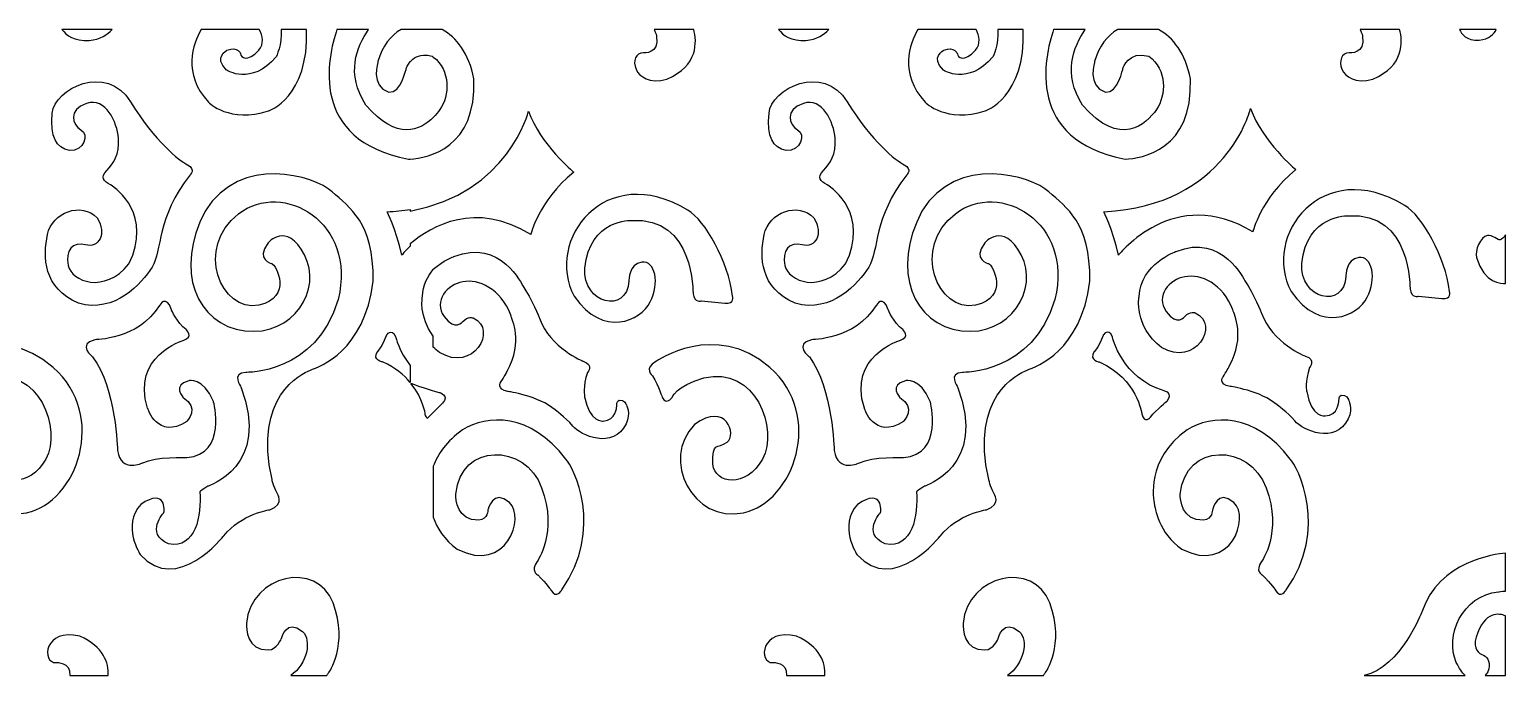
# Model space of a CAD drawing. Header units: centimetres. Extents: x 1.9 to 27.5, y -9.5 to -7.2.
# Drawn here: x 22.32 to 27.5, y -9.5 to -7.23 of the extents above; entities that cross this region are included whole.
import ezdxf

# ---------------------------------------------------------------- set-up
doc = ezdxf.new("R2010")
doc.units = ezdxf.units.CM
doc.header["$MEASUREMENT"] = 0
doc.layers.add('layer 1', color=7, linetype='Continuous')

msp = doc.modelspace()

# ---------------------------------------------------------------- linework, layer by layer
at = {"layer": 'layer 1', "color": 250}
for points, knots in [([(22.43543, -7.23134), (22.43543, -7.23134), (22.61147, -7.23134), (22.61147, -7.23134), (22.61147, -7.23134), (22.59591, -7.24905), (22.57095, -7.26621), (22.53168, -7.26988), (22.53168, -7.26988), (22.47926, -7.27227), (22.45075, -7.25173), (22.43543, -7.23134)], [0, 0, 0, 0, 0.25, 0.25, 0.25, 0.25, 0.5, 0.5, 0.5, 0.5, 1, 1, 1, 1]), ([(22.92391, -7.23134), (22.92391, -7.23134), (23.12814, -7.23134), (23.12814, -7.23134), (23.12814, -7.23134), (23.13939, -7.2542), (23.14598, -7.28258), (23.12644, -7.30373), (23.12644, -7.30373), (23.08562, -7.34791), (23.06314, -7.32977), (23.06268, -7.31632), (23.06268, -7.31632), (23.06268, -7.31632), (23.05389, -7.28902), (23.01475, -7.3042), (23.01475, -7.3042), (23.01475, -7.3042), (22.96611, -7.32896), (23.01355, -7.37416), (23.01355, -7.37416), (23.01355, -7.37416), (23.09863, -7.43066), (23.18708, -7.32759), (23.18708, -7.32759), (23.18708, -7.32759), (23.20835, -7.28407), (23.20507, -7.23134), (23.20507, -7.23134), (23.20507, -7.23134), (23.29403, -7.23134), (23.29403, -7.23134), (23.29403, -7.23134), (23.30277, -7.4707), (23.16008, -7.5171), (23.16008, -7.5171), (23.16008, -7.5171), (23.02435, -7.56167), (22.95011, -7.48702), (22.95011, -7.48702), (22.95011, -7.48702), (22.85706, -7.38639), (22.89545, -7.28169), (22.92391, -7.23134)], [0, 0, 0, 0, 0.0833333, 0.0833333, 0.0833333, 0.0833333, 0.1666667, 0.1666667, 0.1666667, 0.1666667, 0.25, 0.25, 0.25, 0.25, 0.3333333, 0.3333333, 0.3333333, 0.3333333, 0.4166667, 0.4166667, 0.4166667, 0.4166667, 0.5, 0.5, 0.5, 0.5, 0.5833333, 0.5833333, 0.5833333, 0.5833333, 0.6666667, 0.6666667, 0.6666667, 0.6666667, 0.75, 0.75, 0.75, 0.75, 0.8333333, 0.8333333, 0.8333333, 0.8333333, 1, 1, 1, 1]), ([(23.73844, -7.5408), (23.74789, -7.53127), (23.75569, -7.52142), (23.76174, -7.51271), (23.76174, -7.51271), (23.79592, -7.46346), (23.79988, -7.37444), (23.73844, -7.328), (23.73844, -7.328), (23.73844, -7.328), (23.73844, -7.32851), (23.73844, -7.32851), (23.73844, -7.32851), (23.73709, -7.32748), (23.73573, -7.32646), (23.73432, -7.32547), (23.73432, -7.32547), (23.72685, -7.32323), (23.71995, -7.32195), (23.71358, -7.32143), (23.71358, -7.32143), (23.68563, -7.31938), (23.66803, -7.33222), (23.6576, -7.34491), (23.6576, -7.34491), (23.6576, -7.34491), (23.6576, -7.34396), (23.6576, -7.34396), (23.6576, -7.34396), (23.64756, -7.35579), (23.64383, -7.3678), (23.64383, -7.3678), (23.64383, -7.3678), (23.64383, -7.3678), (23.62527, -7.45694), (23.58235, -7.45137), (23.58235, -7.45137), (23.51623, -7.43131), (23.54445, -7.34329), (23.54445, -7.34329), (23.54445, -7.34329), (23.55971, -7.28928), (23.58947, -7.25191), (23.62535, -7.23134), (23.62535, -7.23134), (23.62535, -7.23134), (23.6576, -7.23134), (23.6576, -7.23134), (23.6576, -7.23134), (23.6576, -7.23134), (23.73844, -7.23134), (23.73844, -7.23134), (23.73844, -7.23134), (23.73844, -7.23134), (23.76925, -7.23134), (23.76925, -7.23134), (23.76925, -7.23134), (23.82025, -7.25876), (23.86402, -7.31627), (23.88084, -7.40426), (23.88084, -7.40426), (23.89133, -7.64753), (23.72029, -7.68297), (23.6576, -7.68629), (23.6576, -7.68629), (23.6576, -7.68629), (23.6576, -7.68618), (23.6576, -7.68618), (23.6576, -7.68618), (23.65532, -7.68631), (23.65317, -7.6864), (23.65118, -7.68645), (23.65118, -7.68645), (23.30168, -7.61908), (23.36697, -7.33049), (23.40061, -7.23134), (23.40061, -7.23134), (23.40061, -7.23134), (23.51159, -7.23134), (23.51159, -7.23134), (23.51159, -7.23134), (23.47022, -7.29215), (23.43011, -7.38642), (23.5023, -7.49705), (23.5023, -7.49705), (23.61121, -7.62478), (23.69369, -7.58565), (23.73844, -7.54), (23.73844, -7.54), (23.73844, -7.54), (23.73844, -7.5408), (23.73844, -7.5408)], [0, 0, 0, 0, 0.0416667, 0.0416667, 0.0416667, 0.0416667, 0.0833333, 0.0833333, 0.0833333, 0.0833333, 0.125, 0.125, 0.125, 0.125, 0.1666667, 0.1666667, 0.1666667, 0.1666667, 0.2083333, 0.2083333, 0.2083333, 0.2083333, 0.25, 0.25, 0.25, 0.25, 0.2916667, 0.2916667, 0.2916667, 0.2916667, 0.3333333, 0.3333333, 0.3333333, 0.3333333, 0.375, 0.375, 0.375, 0.375, 0.4166667, 0.4166667, 0.4166667, 0.4166667, 0.4583333, 0.4583333, 0.4583333, 0.4583333, 0.5, 0.5, 0.5, 0.5, 0.5416667, 0.5416667, 0.5416667, 0.5416667, 0.5833333, 0.5833333, 0.5833333, 0.5833333, 0.625, 0.625, 0.625, 0.625, 0.6666667, 0.6666667, 0.6666667, 0.6666667, 0.7083333, 0.7083333, 0.7083333, 0.7083333, 0.75, 0.75, 0.75, 0.75, 0.7916667, 0.7916667, 0.7916667, 0.7916667, 0.8333333, 0.8333333, 0.8333333, 0.8333333, 0.875, 0.875, 0.875, 0.875, 0.9166667, 0.9166667, 0.9166667, 0.9166667, 1, 1, 1, 1]), ([(24.51307, -7.23134), (24.51307, -7.23134), (24.6522, -7.23134), (24.6522, -7.23134), (24.6522, -7.23134), (24.66357, -7.27411), (24.66881, -7.35792), (24.5584, -7.40598), (24.5584, -7.40598), (24.43418, -7.43791), (24.4206, -7.31082), (24.47559, -7.31342), (24.47559, -7.31342), (24.47559, -7.31342), (24.53328, -7.31799), (24.52174, -7.25542), (24.52174, -7.25542), (24.52174, -7.25542), (24.52026, -7.24347), (24.51307, -7.23134)], [0, 0, 0, 0, 0.1666667, 0.1666667, 0.1666667, 0.1666667, 0.3333333, 0.3333333, 0.3333333, 0.3333333, 0.5, 0.5, 0.5, 0.5, 0.6666667, 0.6666667, 0.6666667, 0.6666667, 1, 1, 1, 1]), ([(24.94974, -7.23134), (24.94974, -7.23134), (25.12578, -7.23134), (25.12578, -7.23134), (25.12578, -7.23134), (25.11022, -7.24905), (25.08526, -7.26621), (25.04599, -7.26988), (25.04599, -7.26988), (24.99358, -7.27227), (24.96506, -7.25173), (24.94974, -7.23134)], [0, 0, 0, 0, 0.25, 0.25, 0.25, 0.25, 0.5, 0.5, 0.5, 0.5, 1, 1, 1, 1]), ([(25.43822, -7.23134), (25.43822, -7.23134), (25.64246, -7.23134), (25.64246, -7.23134), (25.64246, -7.23134), (25.65371, -7.2542), (25.66029, -7.28258), (25.64075, -7.30373), (25.64075, -7.30373), (25.59993, -7.34791), (25.57746, -7.32977), (25.577, -7.31632), (25.577, -7.31632), (25.577, -7.31632), (25.5682, -7.28902), (25.52907, -7.3042), (25.52907, -7.3042), (25.52907, -7.3042), (25.48043, -7.32896), (25.52786, -7.37416), (25.52786, -7.37416), (25.52786, -7.37416), (25.61294, -7.43066), (25.70139, -7.32759), (25.70139, -7.32759), (25.70139, -7.32759), (25.72266, -7.28407), (25.71939, -7.23134), (25.71939, -7.23134), (25.71939, -7.23134), (25.80834, -7.23134), (25.80834, -7.23134), (25.80834, -7.23134), (25.81708, -7.4707), (25.67439, -7.5171), (25.67439, -7.5171), (25.67439, -7.5171), (25.53867, -7.56167), (25.46442, -7.48702), (25.46442, -7.48702), (25.46442, -7.48702), (25.37138, -7.38639), (25.40976, -7.28169), (25.43822, -7.23134)], [0, 0, 0, 0, 0.0833333, 0.0833333, 0.0833333, 0.0833333, 0.1666667, 0.1666667, 0.1666667, 0.1666667, 0.25, 0.25, 0.25, 0.25, 0.3333333, 0.3333333, 0.3333333, 0.3333333, 0.4166667, 0.4166667, 0.4166667, 0.4166667, 0.5, 0.5, 0.5, 0.5, 0.5833333, 0.5833333, 0.5833333, 0.5833333, 0.6666667, 0.6666667, 0.6666667, 0.6666667, 0.75, 0.75, 0.75, 0.75, 0.8333333, 0.8333333, 0.8333333, 0.8333333, 1, 1, 1, 1]), ([(25.91493, -7.23134), (25.91493, -7.23134), (26.0259, -7.23134), (26.0259, -7.23134), (26.0259, -7.23134), (25.98453, -7.29215), (25.94442, -7.38642), (26.01662, -7.49705), (26.01662, -7.49705), (26.14771, -7.6508), (26.24051, -7.56278), (26.27531, -7.51264), (26.27531, -7.51264), (26.31012, -7.46251), (26.3136, -7.37115), (26.24863, -7.32547), (26.24863, -7.32547), (26.17787, -7.3043), (26.15815, -7.3678), (26.15815, -7.3678), (26.15815, -7.3678), (26.15815, -7.3678), (26.13959, -7.45694), (26.09666, -7.45137), (26.09666, -7.45137), (26.03054, -7.43131), (26.05877, -7.34329), (26.05877, -7.34329), (26.05877, -7.34329), (26.07403, -7.28928), (26.10379, -7.25191), (26.13966, -7.23134), (26.13966, -7.23134), (26.13966, -7.23134), (26.28294, -7.23134), (26.28294, -7.23134), (26.28294, -7.23134), (26.33389, -7.25879), (26.37761, -7.31627), (26.39442, -7.4042), (26.39442, -7.4042), (26.40524, -7.65526), (26.22272, -7.68497), (26.16549, -7.68645), (26.16549, -7.68645), (25.816, -7.61908), (25.88128, -7.33049), (25.91493, -7.23134)], [0, 0, 0, 0, 0.0769231, 0.0769231, 0.0769231, 0.0769231, 0.1538462, 0.1538462, 0.1538462, 0.1538462, 0.2307692, 0.2307692, 0.2307692, 0.2307692, 0.3076923, 0.3076923, 0.3076923, 0.3076923, 0.3846154, 0.3846154, 0.3846154, 0.3846154, 0.4615385, 0.4615385, 0.4615385, 0.4615385, 0.5384615, 0.5384615, 0.5384615, 0.5384615, 0.6153846, 0.6153846, 0.6153846, 0.6153846, 0.6923077, 0.6923077, 0.6923077, 0.6923077, 0.7692308, 0.7692308, 0.7692308, 0.7692308, 0.8461538, 0.8461538, 0.8461538, 0.8461538, 1, 1, 1, 1]), ([(26.98965, -7.23134), (26.98965, -7.23134), (27.12878, -7.23134), (27.12878, -7.23134), (27.12878, -7.23134), (27.14016, -7.27411), (27.1454, -7.35792), (27.03499, -7.40598), (27.03499, -7.40598), (26.91077, -7.43791), (26.89719, -7.31082), (26.95217, -7.31342), (26.95217, -7.31342), (26.95217, -7.31342), (27.00987, -7.31799), (26.99833, -7.25542), (26.99833, -7.25542), (26.99833, -7.25542), (26.99685, -7.24347), (26.98965, -7.23134)], [0, 0, 0, 0, 0.1666667, 0.1666667, 0.1666667, 0.1666667, 0.3333333, 0.3333333, 0.3333333, 0.3333333, 0.5, 0.5, 0.5, 0.5, 0.6666667, 0.6666667, 0.6666667, 0.6666667, 1, 1, 1, 1]), ([(27.33911, -7.23134), (27.33911, -7.23134), (27.46782, -7.23134), (27.46782, -7.23134), (27.46782, -7.23134), (27.45996, -7.24564), (27.44284, -7.26575), (27.40786, -7.26901), (27.40786, -7.26901), (27.36263, -7.27108), (27.34538, -7.2463), (27.33911, -7.23134)], [0, 0, 0, 0, 0.25, 0.25, 0.25, 0.25, 0.5, 0.5, 0.5, 0.5, 1, 1, 1, 1]), ([(22.8854, -7.74208), (22.8854, -7.74208), (22.90597, -7.72257), (22.87658, -7.70697), (22.87658, -7.70697), (22.84719, -7.69136), (22.76196, -7.62504), (22.67673, -7.4859), (22.67673, -7.4859), (22.59151, -7.34675), (22.40929, -7.44038), (22.40195, -7.52491), (22.40195, -7.52491), (22.3946, -7.60944), (22.41517, -7.64585), (22.46219, -7.65625), (22.46219, -7.65625), (22.51363, -7.65885), (22.53273, -7.60033), (22.50187, -7.58343), (22.50187, -7.58343), (22.47101, -7.56652), (22.45632, -7.51321), (22.52244, -7.4911), (22.52244, -7.4911), (22.58857, -7.46899), (22.62971, -7.55612), (22.63412, -7.61334), (22.63412, -7.61334), (22.63853, -7.67056), (22.61649, -7.70177), (22.59298, -7.72647), (22.59298, -7.72647), (22.56946, -7.75118), (22.58269, -7.76419), (22.6062, -7.77719), (22.6062, -7.77719), (22.62971, -7.79019), (22.75315, -7.88512), (22.67086, -8.05418), (22.67086, -8.05418), (22.58416, -8.16211), (22.46954, -8.1153), (22.45779, -8.06068), (22.45779, -8.06068), (22.44603, -8.00606), (22.47395, -7.9768), (22.51877, -7.98786), (22.51877, -7.98786), (22.56359, -7.99891), (22.59518, -7.95145), (22.55918, -7.89293), (22.55918, -7.89293), (22.50481, -7.83506), (22.40121, -7.87342), (22.38505, -7.95145), (22.38505, -7.95145), (22.36888, -8.02947), (22.36962, -8.13936), (22.49379, -8.19267), (22.49379, -8.19267), (22.62236, -8.22908), (22.71494, -8.12375), (22.75168, -8.06588), (22.75168, -8.06588), (22.78841, -8.00801), (22.76637, -7.89228), (22.8854, -7.74208)], [0, 0, 0, 0, 0.0555556, 0.0555556, 0.0555556, 0.0555556, 0.1111111, 0.1111111, 0.1111111, 0.1111111, 0.1666667, 0.1666667, 0.1666667, 0.1666667, 0.2222222, 0.2222222, 0.2222222, 0.2222222, 0.2777778, 0.2777778, 0.2777778, 0.2777778, 0.3333333, 0.3333333, 0.3333333, 0.3333333, 0.3888889, 0.3888889, 0.3888889, 0.3888889, 0.4444444, 0.4444444, 0.4444444, 0.4444444, 0.5, 0.5, 0.5, 0.5, 0.5555556, 0.5555556, 0.5555556, 0.5555556, 0.6111111, 0.6111111, 0.6111111, 0.6111111, 0.6666667, 0.6666667, 0.6666667, 0.6666667, 0.7222222, 0.7222222, 0.7222222, 0.7222222, 0.7777778, 0.7777778, 0.7777778, 0.7777778, 0.8333333, 0.8333333, 0.8333333, 0.8333333, 0.8888889, 0.8888889, 0.8888889, 0.8888889, 1, 1, 1, 1]), ([(25.39971, -7.74208), (25.39971, -7.74208), (25.42028, -7.72257), (25.39089, -7.70697), (25.39089, -7.70697), (25.3615, -7.69136), (25.27628, -7.62504), (25.19105, -7.4859), (25.19105, -7.4859), (25.10582, -7.34675), (24.92361, -7.44038), (24.91626, -7.52491), (24.91626, -7.52491), (24.90891, -7.60944), (24.92948, -7.64585), (24.97651, -7.65625), (24.97651, -7.65625), (25.02794, -7.65885), (25.04704, -7.60033), (25.01618, -7.58343), (25.01618, -7.58343), (24.98532, -7.56652), (24.97063, -7.51321), (25.03675, -7.4911), (25.03675, -7.4911), (25.10288, -7.46899), (25.14402, -7.55612), (25.14843, -7.61334), (25.14843, -7.61334), (25.15284, -7.67056), (25.1308, -7.70177), (25.10729, -7.72647), (25.10729, -7.72647), (25.08378, -7.75118), (25.097, -7.76419), (25.12051, -7.77719), (25.12051, -7.77719), (25.14402, -7.79019), (25.26746, -7.88512), (25.18517, -8.05418), (25.18517, -8.05418), (25.09847, -8.16211), (24.98385, -8.1153), (24.9721, -8.06068), (24.9721, -8.06068), (24.96034, -8.00606), (24.98826, -7.9768), (25.03308, -7.98786), (25.03308, -7.98786), (25.0779, -7.99891), (25.10949, -7.95145), (25.07349, -7.89293), (25.07349, -7.89293), (25.01912, -7.83506), (24.91553, -7.87342), (24.89936, -7.95145), (24.89936, -7.95145), (24.8832, -8.02947), (24.88393, -8.13936), (25.0081, -8.19267), (25.0081, -8.19267), (25.13668, -8.22908), (25.22925, -8.12375), (25.26599, -8.06588), (25.26599, -8.06588), (25.30273, -8.00801), (25.28068, -7.89228), (25.39971, -7.74208)], [0, 0, 0, 0, 0.0555556, 0.0555556, 0.0555556, 0.0555556, 0.1111111, 0.1111111, 0.1111111, 0.1111111, 0.1666667, 0.1666667, 0.1666667, 0.1666667, 0.2222222, 0.2222222, 0.2222222, 0.2222222, 0.2777778, 0.2777778, 0.2777778, 0.2777778, 0.3333333, 0.3333333, 0.3333333, 0.3333333, 0.3888889, 0.3888889, 0.3888889, 0.3888889, 0.4444444, 0.4444444, 0.4444444, 0.4444444, 0.5, 0.5, 0.5, 0.5, 0.5555556, 0.5555556, 0.5555556, 0.5555556, 0.6111111, 0.6111111, 0.6111111, 0.6111111, 0.6666667, 0.6666667, 0.6666667, 0.6666667, 0.7222222, 0.7222222, 0.7222222, 0.7222222, 0.7777778, 0.7777778, 0.7777778, 0.7777778, 0.8333333, 0.8333333, 0.8333333, 0.8333333, 0.8888889, 0.8888889, 0.8888889, 0.8888889, 1, 1, 1, 1]), ([(23.6576, -7.99214), (23.6576, -7.99214), (23.6576, -7.98406), (23.6576, -7.98406), (23.6576, -7.98406), (23.73192, -7.92097), (23.88632, -7.83193), (24.08071, -7.95113), (24.08071, -7.95113), (24.08071, -7.95113), (24.10531, -7.83698), (24.23102, -7.73202), (24.23102, -7.73202), (24.23102, -7.73202), (24.11487, -7.63494), (24.07251, -7.51817), (24.07251, -7.51817), (24.07251, -7.51817), (24.00346, -7.80523), (23.6576, -7.86886), (23.6576, -7.86886), (23.6576, -7.86886), (23.6576, -7.8632), (23.6576, -7.8632), (23.6576, -7.8632), (23.63197, -7.86719), (23.60489, -7.86998), (23.57627, -7.87137), (23.57627, -7.87137), (23.57627, -7.87137), (23.60633, -7.92909), (23.62819, -8.02356), (23.62819, -8.02356), (23.62819, -8.02356), (23.63846, -8.0104), (23.6576, -7.99214)], [0, 0, 0, 0, 0.1, 0.1, 0.1, 0.1, 0.2, 0.2, 0.2, 0.2, 0.3, 0.3, 0.3, 0.3, 0.4, 0.4, 0.4, 0.4, 0.5, 0.5, 0.5, 0.5, 0.6, 0.6, 0.6, 0.6, 0.7, 0.7, 0.7, 0.7, 0.8, 0.8, 0.8, 0.8, 1, 1, 1, 1]), ([(26.1425, -8.02356), (26.1425, -8.02356), (26.3379, -7.77297), (26.61392, -7.94221), (26.61392, -7.94221), (26.61392, -7.94221), (26.63852, -7.82807), (26.76423, -7.72311), (26.76423, -7.72311), (26.76423, -7.72311), (26.64808, -7.62602), (26.60572, -7.50925), (26.60572, -7.50925), (26.60572, -7.50925), (26.52374, -7.85037), (26.09058, -7.87137), (26.09058, -7.87137), (26.09058, -7.87137), (26.12064, -7.92909), (26.1425, -8.02356)], [0, 0, 0, 0, 0.1666667, 0.1666667, 0.1666667, 0.1666667, 0.3333333, 0.3333333, 0.3333333, 0.3333333, 0.5, 0.5, 0.5, 0.5, 0.6666667, 0.6666667, 0.6666667, 0.6666667, 1, 1, 1, 1]), ([(22.71074, -9.07603), (22.71074, -9.07603), (22.64423, -8.97353), (22.71229, -8.89925), (22.71229, -8.89925), (22.80355, -8.83686), (22.79427, -8.92599), (22.79427, -8.92599), (22.79427, -8.92599), (22.79427, -8.92599), (22.72467, -9.00175), (22.80974, -9.0374), (22.80974, -9.0374), (22.90564, -9.05672), (22.92575, -8.93639), (22.91956, -8.85468), (22.91956, -8.85468), (22.91956, -8.85468), (22.93193, -8.8428), (22.9474, -8.83537), (22.9474, -8.83537), (22.9474, -8.83537), (23.17014, -8.76555), (23.06341, -8.48627), (23.06341, -8.48627), (23.06341, -8.48627), (23.02783, -8.4365), (23.0812, -8.43539), (23.0812, -8.43539), (23.0812, -8.43539), (23.32713, -8.44207), (23.40486, -8.17913), (23.40486, -8.17913), (23.47098, -7.90728), (23.21112, -7.7591), (23.05567, -7.87831), (23.05567, -7.87831), (22.90022, -7.99753), (22.99303, -8.22593), (23.12644, -8.19919), (23.12644, -8.19919), (23.24709, -8.17356), (23.18676, -8.05658), (23.17168, -8.05323), (23.17168, -8.05323), (23.17168, -8.05323), (23.11368, -8.04098), (23.15892, -7.98081), (23.15892, -7.98081), (23.15892, -7.98081), (23.22273, -7.90282), (23.28653, -8.02315), (23.28653, -8.02315), (23.35033, -8.14348), (23.24825, -8.3106), (23.07772, -8.28943), (23.07772, -8.28943), (22.90718, -8.26827), (22.8283, -8.07663), (22.93851, -7.8694), (22.93851, -7.8694), (23.06148, -7.66773), (23.32249, -7.74461), (23.38398, -7.80143), (23.38398, -7.80143), (23.44546, -7.85826), (23.52899, -7.90616), (23.52783, -8.11563), (23.52783, -8.11563), (23.4965, -8.36297), (23.34105, -8.41311), (23.30741, -8.42759), (23.30741, -8.42759), (23.27377, -8.44207), (23.10672, -8.52006), (23.17284, -8.81197), (23.17284, -8.81197), (23.17284, -8.81197), (23.17748, -8.83426), (23.19024, -8.85988), (23.19024, -8.85988), (23.19024, -8.85988), (23.22041, -8.89776), (23.16472, -8.91782), (23.16472, -8.91782), (23.16472, -8.91782), (23.0638, -8.9323), (23.00347, -9.00918), (23.00347, -9.00918), (23.00347, -9.00918), (22.83951, -9.21864), (22.71074, -9.07603)], [0, 0, 0, 0, 0.0416667, 0.0416667, 0.0416667, 0.0416667, 0.0833333, 0.0833333, 0.0833333, 0.0833333, 0.125, 0.125, 0.125, 0.125, 0.1666667, 0.1666667, 0.1666667, 0.1666667, 0.2083333, 0.2083333, 0.2083333, 0.2083333, 0.25, 0.25, 0.25, 0.25, 0.2916667, 0.2916667, 0.2916667, 0.2916667, 0.3333333, 0.3333333, 0.3333333, 0.3333333, 0.375, 0.375, 0.375, 0.375, 0.4166667, 0.4166667, 0.4166667, 0.4166667, 0.4583333, 0.4583333, 0.4583333, 0.4583333, 0.5, 0.5, 0.5, 0.5, 0.5416667, 0.5416667, 0.5416667, 0.5416667, 0.5833333, 0.5833333, 0.5833333, 0.5833333, 0.625, 0.625, 0.625, 0.625, 0.6666667, 0.6666667, 0.6666667, 0.6666667, 0.7083333, 0.7083333, 0.7083333, 0.7083333, 0.75, 0.75, 0.75, 0.75, 0.7916667, 0.7916667, 0.7916667, 0.7916667, 0.8333333, 0.8333333, 0.8333333, 0.8333333, 0.875, 0.875, 0.875, 0.875, 0.9166667, 0.9166667, 0.9166667, 0.9166667, 1, 1, 1, 1]), ([(24.78813, -8.16754), (24.78813, -8.16754), (24.79721, -8.19604), (24.76158, -8.19215), (24.76158, -8.19215), (24.76158, -8.19215), (24.67984, -8.18438), (24.67984, -8.18438), (24.67984, -8.18438), (24.67984, -8.18438), (24.6533, -8.19151), (24.6498, -8.15912), (24.6498, -8.15912), (24.6498, -8.15912), (24.65539, -7.88646), (24.43393, -7.90201), (24.43393, -7.90201), (24.43393, -7.90201), (24.28862, -7.89488), (24.26976, -8.0691), (24.26976, -8.0691), (24.26138, -8.19474), (24.41787, -8.23296), (24.42485, -8.11379), (24.42485, -8.11379), (24.42485, -8.11379), (24.42345, -8.0542), (24.47026, -8.04838), (24.47026, -8.04838), (24.51707, -8.04255), (24.53383, -8.12221), (24.4996, -8.18827), (24.4996, -8.18827), (24.46537, -8.25433), (24.33613, -8.31585), (24.23273, -8.16819), (24.23273, -8.16819), (24.128, -7.97212), (24.34127, -7.68986), (24.63164, -7.86574), (24.63164, -7.86574), (24.69172, -7.90136), (24.77474, -8.04714), (24.78813, -8.16754)], [0, 0, 0, 0, 0.0833333, 0.0833333, 0.0833333, 0.0833333, 0.1666667, 0.1666667, 0.1666667, 0.1666667, 0.25, 0.25, 0.25, 0.25, 0.3333333, 0.3333333, 0.3333333, 0.3333333, 0.4166667, 0.4166667, 0.4166667, 0.4166667, 0.5, 0.5, 0.5, 0.5, 0.5833333, 0.5833333, 0.5833333, 0.5833333, 0.6666667, 0.6666667, 0.6666667, 0.6666667, 0.75, 0.75, 0.75, 0.75, 0.8333333, 0.8333333, 0.8333333, 0.8333333, 1, 1, 1, 1]), ([(25.22506, -9.07603), (25.22506, -9.07603), (25.15855, -8.97353), (25.2266, -8.89925), (25.2266, -8.89925), (25.31786, -8.83686), (25.30858, -8.92599), (25.30858, -8.92599), (25.30858, -8.92599), (25.30858, -8.92599), (25.23898, -9.00175), (25.32405, -9.0374), (25.32405, -9.0374), (25.41995, -9.05672), (25.44006, -8.93639), (25.43387, -8.85468), (25.43387, -8.85468), (25.43387, -8.85468), (25.44625, -8.8428), (25.46171, -8.83537), (25.46171, -8.83537), (25.46171, -8.83537), (25.68445, -8.76555), (25.57772, -8.48627), (25.57772, -8.48627), (25.57772, -8.48627), (25.54215, -8.4365), (25.59551, -8.43539), (25.59551, -8.43539), (25.59551, -8.43539), (25.84145, -8.44207), (25.91917, -8.17913), (25.91917, -8.17913), (25.9853, -7.90728), (25.72544, -7.7591), (25.56999, -7.87831), (25.56999, -7.87831), (25.41454, -7.99753), (25.50734, -8.22593), (25.64075, -8.19919), (25.64075, -8.19919), (25.7614, -8.17356), (25.70108, -8.05658), (25.686, -8.05323), (25.686, -8.05323), (25.686, -8.05323), (25.62799, -8.04098), (25.67323, -7.98081), (25.67323, -7.98081), (25.67323, -7.98081), (25.73704, -7.90282), (25.80084, -8.02315), (25.80084, -8.02315), (25.86465, -8.14348), (25.76256, -8.3106), (25.59203, -8.28943), (25.59203, -8.28943), (25.4215, -8.26827), (25.34261, -8.07663), (25.45282, -7.8694), (25.45282, -7.8694), (25.57579, -7.66773), (25.83681, -7.74461), (25.89829, -7.80143), (25.89829, -7.80143), (25.95977, -7.85826), (26.0433, -7.90616), (26.04214, -8.11563), (26.04214, -8.11563), (26.01082, -8.36297), (25.85537, -8.41311), (25.82172, -8.42759), (25.82172, -8.42759), (25.78808, -8.44207), (25.62103, -8.52006), (25.68716, -8.81197), (25.68716, -8.81197), (25.68716, -8.81197), (25.6918, -8.83426), (25.70456, -8.85988), (25.70456, -8.85988), (25.70456, -8.85988), (25.73472, -8.89776), (25.67903, -8.91782), (25.67903, -8.91782), (25.67903, -8.91782), (25.57811, -8.9323), (25.51778, -9.00918), (25.51778, -9.00918), (25.51778, -9.00918), (25.35383, -9.21864), (25.22506, -9.07603)], [0, 0, 0, 0, 0.0416667, 0.0416667, 0.0416667, 0.0416667, 0.0833333, 0.0833333, 0.0833333, 0.0833333, 0.125, 0.125, 0.125, 0.125, 0.1666667, 0.1666667, 0.1666667, 0.1666667, 0.2083333, 0.2083333, 0.2083333, 0.2083333, 0.25, 0.25, 0.25, 0.25, 0.2916667, 0.2916667, 0.2916667, 0.2916667, 0.3333333, 0.3333333, 0.3333333, 0.3333333, 0.375, 0.375, 0.375, 0.375, 0.4166667, 0.4166667, 0.4166667, 0.4166667, 0.4583333, 0.4583333, 0.4583333, 0.4583333, 0.5, 0.5, 0.5, 0.5, 0.5416667, 0.5416667, 0.5416667, 0.5416667, 0.5833333, 0.5833333, 0.5833333, 0.5833333, 0.625, 0.625, 0.625, 0.625, 0.6666667, 0.6666667, 0.6666667, 0.6666667, 0.7083333, 0.7083333, 0.7083333, 0.7083333, 0.75, 0.75, 0.75, 0.75, 0.7916667, 0.7916667, 0.7916667, 0.7916667, 0.8333333, 0.8333333, 0.8333333, 0.8333333, 0.875, 0.875, 0.875, 0.875, 0.9166667, 0.9166667, 0.9166667, 0.9166667, 1, 1, 1, 1]), ([(27.30355, -8.1512), (27.30355, -8.1512), (27.31263, -8.1797), (27.277, -8.17581), (27.277, -8.17581), (27.277, -8.17581), (27.19526, -8.16804), (27.19526, -8.16804), (27.19526, -8.16804), (27.19526, -8.16804), (27.16871, -8.17517), (27.16522, -8.14278), (27.16522, -8.14278), (27.16522, -8.14278), (27.17081, -7.87012), (26.94935, -7.88567), (26.94935, -7.88567), (26.94935, -7.88567), (26.80404, -7.87854), (26.78518, -8.05276), (26.78518, -8.05276), (26.77679, -8.1784), (26.93328, -8.21661), (26.94027, -8.09745), (26.94027, -8.09745), (26.94027, -8.09745), (26.93887, -8.03786), (26.98568, -8.03204), (26.98568, -8.03204), (27.03248, -8.02621), (27.04925, -8.10587), (27.01502, -8.17193), (27.01502, -8.17193), (26.98079, -8.23799), (26.85154, -8.29951), (26.74815, -8.15185), (26.74815, -8.15185), (26.64342, -7.95578), (26.85669, -7.67352), (27.14706, -7.8494), (27.14706, -7.8494), (27.20714, -7.88502), (27.29016, -8.0308), (27.30355, -8.1512)], [0, 0, 0, 0, 0.0833333, 0.0833333, 0.0833333, 0.0833333, 0.1666667, 0.1666667, 0.1666667, 0.1666667, 0.25, 0.25, 0.25, 0.25, 0.3333333, 0.3333333, 0.3333333, 0.3333333, 0.4166667, 0.4166667, 0.4166667, 0.4166667, 0.5, 0.5, 0.5, 0.5, 0.5833333, 0.5833333, 0.5833333, 0.5833333, 0.6666667, 0.6666667, 0.6666667, 0.6666667, 0.75, 0.75, 0.75, 0.75, 0.8333333, 0.8333333, 0.8333333, 0.8333333, 1, 1, 1, 1]), ([(24.41553, -8.54852), (24.41553, -8.54852), (24.40837, -8.52946), (24.39046, -8.5334), (24.39046, -8.5334), (24.39046, -8.5334), (24.38115, -8.53472), (24.38187, -8.55509), (24.38187, -8.55509), (24.38187, -8.55509), (24.38115, -8.60503), (24.3346, -8.60635), (24.3346, -8.60635), (24.3346, -8.60635), (24.2859, -8.61357), (24.26943, -8.52092), (24.26943, -8.52092), (24.26943, -8.52092), (24.26227, -8.48543), (24.27946, -8.43614), (24.27946, -8.43614), (24.27946, -8.43614), (24.30381, -8.4092), (24.26442, -8.39606), (24.26442, -8.39606), (24.26442, -8.39606), (24.1484, -8.35071), (24.11116, -8.24557), (24.11116, -8.24557), (24.11116, -8.24557), (24.08252, -8.17525), (24.05244, -8.13188), (24.05244, -8.13188), (24.05244, -8.13188), (23.97366, -7.96234), (23.81109, -8.02871), (23.81109, -8.02871), (23.81109, -8.02871), (23.77326, -8.04196), (23.73844, -8.07311), (23.73844, -8.07311), (23.73844, -8.07311), (23.73844, -8.07459), (23.73844, -8.07459), (23.73844, -8.07459), (23.71832, -8.09826), (23.70233, -8.12922), (23.70036, -8.1686), (23.70036, -8.1686), (23.70036, -8.1686), (23.68658, -8.24081), (23.73844, -8.30783), (23.73844, -8.30783), (23.73844, -8.30783), (23.73844, -8.34678), (23.73844, -8.34678), (23.73844, -8.34678), (23.74505, -8.35322), (23.75237, -8.35953), (23.76051, -8.36563), (23.76051, -8.36563), (23.87679, -8.43734), (23.9675, -8.28625), (23.87865, -8.24442), (23.87865, -8.24442), (23.87865, -8.24442), (23.86005, -8.23716), (23.84237, -8.2568), (23.84237, -8.2568), (23.84237, -8.2568), (23.8154, -8.2935), (23.77632, -8.2393), (23.77632, -8.2393), (23.73725, -8.18509), (23.78795, -8.12577), (23.84191, -8.11766), (23.84191, -8.11766), (23.89819, -8.10613), (23.97447, -8.14156), (24.01075, -8.23418), (24.01075, -8.23418), (24.01354, -8.25082), (24.05634, -8.32423), (23.99773, -8.43179), (23.99773, -8.43179), (23.99773, -8.43179), (23.98657, -8.45398), (23.97587, -8.4685), (23.97587, -8.4685), (23.97587, -8.4685), (23.95726, -8.49624), (24.00052, -8.50264), (24.00052, -8.50264), (24.00052, -8.50264), (24.1089, -8.51758), (24.16564, -8.56752), (24.16564, -8.56752), (24.16564, -8.56752), (24.20006, -8.59099), (24.22751, -8.62385), (24.22751, -8.62385), (24.25495, -8.65672), (24.36969, -8.70883), (24.41496, -8.61617), (24.41496, -8.61617), (24.4331, -8.57904), (24.41553, -8.54852), (24.41553, -8.54852)], [0, 0, 0, 0, 0.0357143, 0.0357143, 0.0357143, 0.0357143, 0.0714286, 0.0714286, 0.0714286, 0.0714286, 0.1071429, 0.1071429, 0.1071429, 0.1071429, 0.1428571, 0.1428571, 0.1428571, 0.1428571, 0.1785714, 0.1785714, 0.1785714, 0.1785714, 0.2142857, 0.2142857, 0.2142857, 0.2142857, 0.25, 0.25, 0.25, 0.25, 0.2857143, 0.2857143, 0.2857143, 0.2857143, 0.3214286, 0.3214286, 0.3214286, 0.3214286, 0.3571429, 0.3571429, 0.3571429, 0.3571429, 0.3928571, 0.3928571, 0.3928571, 0.3928571, 0.4285714, 0.4285714, 0.4285714, 0.4285714, 0.4642857, 0.4642857, 0.4642857, 0.4642857, 0.5, 0.5, 0.5, 0.5, 0.5357143, 0.5357143, 0.5357143, 0.5357143, 0.5714286, 0.5714286, 0.5714286, 0.5714286, 0.6071429, 0.6071429, 0.6071429, 0.6071429, 0.6428571, 0.6428571, 0.6428571, 0.6428571, 0.6785714, 0.6785714, 0.6785714, 0.6785714, 0.7142857, 0.7142857, 0.7142857, 0.7142857, 0.75, 0.75, 0.75, 0.75, 0.7857143, 0.7857143, 0.7857143, 0.7857143, 0.8214286, 0.8214286, 0.8214286, 0.8214286, 0.8571429, 0.8571429, 0.8571429, 0.8571429, 0.8928571, 0.8928571, 0.8928571, 0.8928571, 0.9285714, 0.9285714, 0.9285714, 0.9285714, 1, 1, 1, 1]), ([(26.94874, -8.53069), (26.94874, -8.53069), (26.94158, -8.51163), (26.92367, -8.51558), (26.92367, -8.51558), (26.92367, -8.51558), (26.91436, -8.51689), (26.91508, -8.53726), (26.91508, -8.53726), (26.91508, -8.53726), (26.91436, -8.5872), (26.86781, -8.58852), (26.86781, -8.58852), (26.86781, -8.58852), (26.81911, -8.59575), (26.80264, -8.50309), (26.80264, -8.50309), (26.80264, -8.50309), (26.79548, -8.4676), (26.81267, -8.41832), (26.81267, -8.41832), (26.81267, -8.41832), (26.83702, -8.39137), (26.79763, -8.37823), (26.79763, -8.37823), (26.79763, -8.37823), (26.68161, -8.33289), (26.64437, -8.22774), (26.64437, -8.22774), (26.64437, -8.22774), (26.61572, -8.15743), (26.58564, -8.11405), (26.58564, -8.11405), (26.58564, -8.11405), (26.50687, -7.94451), (26.3443, -8.01088), (26.3443, -8.01088), (26.3443, -8.01088), (26.2204, -8.05425), (26.21467, -8.1686), (26.21467, -8.1686), (26.21467, -8.1686), (26.19464, -8.27354), (26.29372, -8.34781), (26.29372, -8.34781), (26.41, -8.41951), (26.5007, -8.26842), (26.41186, -8.22659), (26.41186, -8.22659), (26.41186, -8.22659), (26.39326, -8.21934), (26.37558, -8.23897), (26.37558, -8.23897), (26.37558, -8.23897), (26.3486, -8.27568), (26.30953, -8.22147), (26.30953, -8.22147), (26.27046, -8.16727), (26.32116, -8.10794), (26.37512, -8.09983), (26.37512, -8.09983), (26.4314, -8.08831), (26.50768, -8.12373), (26.54396, -8.21635), (26.54396, -8.21635), (26.54675, -8.233), (26.58954, -8.30641), (26.53094, -8.41396), (26.53094, -8.41396), (26.53094, -8.41396), (26.51977, -8.43616), (26.50907, -8.45067), (26.50907, -8.45067), (26.50907, -8.45067), (26.49047, -8.47841), (26.53373, -8.48481), (26.53373, -8.48481), (26.53373, -8.48481), (26.6421, -8.49975), (26.69885, -8.54969), (26.69885, -8.54969), (26.69885, -8.54969), (26.73327, -8.57316), (26.76071, -8.60603), (26.76071, -8.60603), (26.78816, -8.63889), (26.9029, -8.69101), (26.94816, -8.59835), (26.94816, -8.59835), (26.9663, -8.56121), (26.94874, -8.53069), (26.94874, -8.53069)], [0, 0, 0, 0, 0.0416667, 0.0416667, 0.0416667, 0.0416667, 0.0833333, 0.0833333, 0.0833333, 0.0833333, 0.125, 0.125, 0.125, 0.125, 0.1666667, 0.1666667, 0.1666667, 0.1666667, 0.2083333, 0.2083333, 0.2083333, 0.2083333, 0.25, 0.25, 0.25, 0.25, 0.2916667, 0.2916667, 0.2916667, 0.2916667, 0.3333333, 0.3333333, 0.3333333, 0.3333333, 0.375, 0.375, 0.375, 0.375, 0.4166667, 0.4166667, 0.4166667, 0.4166667, 0.4583333, 0.4583333, 0.4583333, 0.4583333, 0.5, 0.5, 0.5, 0.5, 0.5416667, 0.5416667, 0.5416667, 0.5416667, 0.5833333, 0.5833333, 0.5833333, 0.5833333, 0.625, 0.625, 0.625, 0.625, 0.6666667, 0.6666667, 0.6666667, 0.6666667, 0.7083333, 0.7083333, 0.7083333, 0.7083333, 0.75, 0.75, 0.75, 0.75, 0.7916667, 0.7916667, 0.7916667, 0.7916667, 0.8333333, 0.8333333, 0.8333333, 0.8333333, 0.875, 0.875, 0.875, 0.875, 0.9166667, 0.9166667, 0.9166667, 0.9166667, 1, 1, 1, 1]), ([(27.50001, -7.95282), (27.50001, -7.95282), (27.50001, -8.12286), (27.50001, -8.12286), (27.50001, -8.12286), (27.48609, -8.12421), (27.42607, -8.12439), (27.3987, -8.0321), (27.3987, -8.0321), (27.39089, -8.00785), (27.41309, -7.95973), (27.43637, -7.95497), (27.43637, -7.95497), (27.45369, -7.95143), (27.4747, -7.9728), (27.48131, -7.97038), (27.48131, -7.97038), (27.4877, -7.96804), (27.49476, -7.96154), (27.50001, -7.95282)], [0, 0, 0, 0, 0.1666667, 0.1666667, 0.1666667, 0.1666667, 0.3333333, 0.3333333, 0.3333333, 0.3333333, 0.5, 0.5, 0.5, 0.5, 0.6666667, 0.6666667, 0.6666667, 0.6666667, 1, 1, 1, 1]), ([(22.71973, -8.75293), (22.71973, -8.75293), (22.64352, -8.79066), (22.63042, -8.70948), (22.63042, -8.70948), (22.63042, -8.70948), (22.62685, -8.48994), (22.54349, -8.38132), (22.54349, -8.38132), (22.54349, -8.38132), (22.48753, -8.33673), (22.55064, -8.32072), (22.55064, -8.32072), (22.55064, -8.32072), (22.70306, -8.32186), (22.77808, -8.20067), (22.77808, -8.20067), (22.77808, -8.20067), (22.80189, -8.1595), (22.81976, -8.21553), (22.81976, -8.21553), (22.81976, -8.21553), (22.83881, -8.26012), (22.87096, -8.28528), (22.87096, -8.28528), (22.87096, -8.28528), (22.90073, -8.31157), (22.86143, -8.32301), (22.86143, -8.32301), (22.86143, -8.32301), (22.67805, -8.37903), (22.7364, -8.56083), (22.7364, -8.56083), (22.7364, -8.56083), (22.77093, -8.67517), (22.87334, -8.60771), (22.87334, -8.60771), (22.87334, -8.60771), (22.92097, -8.5574), (22.86143, -8.52425), (22.86143, -8.52425), (22.86143, -8.52425), (22.82095, -8.47965), (22.88049, -8.46479), (22.88049, -8.46479), (22.88049, -8.46479), (22.93169, -8.45107), (22.96741, -8.53797), (22.96741, -8.53797), (22.96741, -8.53797), (23.01743, -8.7232), (22.87334, -8.73463), (22.87334, -8.73463), (22.87334, -8.73463), (22.76379, -8.73006), (22.71973, -8.75293)], [0, 0, 0, 0, 0.0666667, 0.0666667, 0.0666667, 0.0666667, 0.1333333, 0.1333333, 0.1333333, 0.1333333, 0.2, 0.2, 0.2, 0.2, 0.2666667, 0.2666667, 0.2666667, 0.2666667, 0.3333333, 0.3333333, 0.3333333, 0.3333333, 0.4, 0.4, 0.4, 0.4, 0.4666667, 0.4666667, 0.4666667, 0.4666667, 0.5333333, 0.5333333, 0.5333333, 0.5333333, 0.6, 0.6, 0.6, 0.6, 0.6666667, 0.6666667, 0.6666667, 0.6666667, 0.7333333, 0.7333333, 0.7333333, 0.7333333, 0.8, 0.8, 0.8, 0.8, 0.8666667, 0.8666667, 0.8666667, 0.8666667, 1, 1, 1, 1]), ([(25.23404, -8.75293), (25.23404, -8.75293), (25.15783, -8.79066), (25.14473, -8.70948), (25.14473, -8.70948), (25.14473, -8.70948), (25.14116, -8.48994), (25.05781, -8.38132), (25.05781, -8.38132), (25.05781, -8.38132), (25.00184, -8.33673), (25.06495, -8.32072), (25.06495, -8.32072), (25.06495, -8.32072), (25.21737, -8.32186), (25.29239, -8.20067), (25.29239, -8.20067), (25.29239, -8.20067), (25.31621, -8.1595), (25.33407, -8.21553), (25.33407, -8.21553), (25.33407, -8.21553), (25.35312, -8.26012), (25.38527, -8.28528), (25.38527, -8.28528), (25.38527, -8.28528), (25.41504, -8.31157), (25.37575, -8.32301), (25.37575, -8.32301), (25.37575, -8.32301), (25.19236, -8.37903), (25.25071, -8.56083), (25.25071, -8.56083), (25.25071, -8.56083), (25.28525, -8.67517), (25.38765, -8.60771), (25.38765, -8.60771), (25.38765, -8.60771), (25.43529, -8.5574), (25.37575, -8.52425), (25.37575, -8.52425), (25.37575, -8.52425), (25.33526, -8.47965), (25.3948, -8.46479), (25.3948, -8.46479), (25.3948, -8.46479), (25.446, -8.45107), (25.48173, -8.53797), (25.48173, -8.53797), (25.48173, -8.53797), (25.53174, -8.7232), (25.38765, -8.73463), (25.38765, -8.73463), (25.38765, -8.73463), (25.2781, -8.73006), (25.23404, -8.75293)], [0, 0, 0, 0, 0.0666667, 0.0666667, 0.0666667, 0.0666667, 0.1333333, 0.1333333, 0.1333333, 0.1333333, 0.2, 0.2, 0.2, 0.2, 0.2666667, 0.2666667, 0.2666667, 0.2666667, 0.3333333, 0.3333333, 0.3333333, 0.3333333, 0.4, 0.4, 0.4, 0.4, 0.4666667, 0.4666667, 0.4666667, 0.4666667, 0.5333333, 0.5333333, 0.5333333, 0.5333333, 0.6, 0.6, 0.6, 0.6, 0.6666667, 0.6666667, 0.6666667, 0.6666667, 0.7333333, 0.7333333, 0.7333333, 0.7333333, 0.8, 0.8, 0.8, 0.8, 0.8666667, 0.8666667, 0.8666667, 0.8666667, 1, 1, 1, 1]), ([(22.06117, -8.52538), (22.06117, -8.52538), (22.0404, -8.55055), (22.02823, -8.52474), (22.02823, -8.52474), (22.02823, -8.52474), (22.01535, -8.48537), (21.99315, -8.44795), (21.99315, -8.44795), (21.99315, -8.44795), (21.96165, -8.4202), (22.00461, -8.39762), (22.00461, -8.39762), (22.00461, -8.39762), (22.21315, -8.25091), (22.40504, -8.41868), (22.40504, -8.41868), (22.59692, -8.58645), (22.48952, -8.89102), (22.31196, -8.92844), (22.31196, -8.92844), (22.1344, -8.96587), (22.02127, -8.74131), (22.14012, -8.61871), (22.14012, -8.61871), (22.25182, -8.53612), (22.29048, -8.65485), (22.25468, -8.68066), (22.25468, -8.68066), (22.21888, -8.70647), (22.20313, -8.6755), (22.20456, -8.75809), (22.20456, -8.75809), (22.21172, -8.82778), (22.32198, -8.84327), (22.37926, -8.74002), (22.37926, -8.74002), (22.43654, -8.63678), (22.35635, -8.40964), (22.17306, -8.45481), (22.17306, -8.45481), (22.07425, -8.48321), (22.06117, -8.52538), (22.06117, -8.52538)], [0, 0, 0, 0, 0.0833333, 0.0833333, 0.0833333, 0.0833333, 0.1666667, 0.1666667, 0.1666667, 0.1666667, 0.25, 0.25, 0.25, 0.25, 0.3333333, 0.3333333, 0.3333333, 0.3333333, 0.4166667, 0.4166667, 0.4166667, 0.4166667, 0.5, 0.5, 0.5, 0.5, 0.5833333, 0.5833333, 0.5833333, 0.5833333, 0.6666667, 0.6666667, 0.6666667, 0.6666667, 0.75, 0.75, 0.75, 0.75, 0.8333333, 0.8333333, 0.8333333, 0.8333333, 1, 1, 1, 1]), ([(23.6576, -8.47114), (23.6576, -8.47114), (23.6576, -8.41152), (23.6576, -8.41152), (23.6576, -8.41152), (23.61803, -8.36119), (23.60649, -8.31102), (23.60649, -8.31102), (23.60649, -8.31102), (23.59177, -8.27544), (23.574, -8.30615), (23.574, -8.30615), (23.574, -8.30615), (23.55471, -8.35538), (23.54253, -8.36269), (23.54253, -8.36269), (23.54253, -8.36269), (23.52273, -8.39389), (23.56233, -8.39925), (23.56233, -8.39925), (23.56233, -8.39925), (23.60519, -8.4188), (23.6358, -8.44487), (23.6576, -8.47114)], [0, 0, 0, 0, 0.1428571, 0.1428571, 0.1428571, 0.1428571, 0.2857143, 0.2857143, 0.2857143, 0.2857143, 0.4285714, 0.4285714, 0.4285714, 0.4285714, 0.5714286, 0.5714286, 0.5714286, 0.5714286, 0.7142857, 0.7142857, 0.7142857, 0.7142857, 1, 1, 1, 1]), ([(24.57548, -8.52538), (24.57548, -8.52538), (24.55472, -8.55055), (24.54255, -8.52474), (24.54255, -8.52474), (24.54255, -8.52474), (24.52966, -8.48537), (24.50746, -8.44795), (24.50746, -8.44795), (24.50746, -8.44795), (24.47596, -8.4202), (24.51892, -8.39762), (24.51892, -8.39762), (24.51892, -8.39762), (24.72747, -8.25091), (24.91935, -8.41868), (24.91935, -8.41868), (25.11123, -8.58645), (25.00383, -8.89102), (24.82627, -8.92844), (24.82627, -8.92844), (24.64871, -8.96587), (24.53558, -8.74131), (24.65444, -8.61871), (24.65444, -8.61871), (24.76613, -8.53612), (24.80479, -8.65485), (24.76899, -8.68066), (24.76899, -8.68066), (24.73319, -8.70647), (24.71744, -8.6755), (24.71888, -8.75809), (24.71888, -8.75809), (24.72603, -8.82778), (24.8363, -8.84327), (24.89357, -8.74002), (24.89357, -8.74002), (24.95085, -8.63678), (24.87066, -8.40964), (24.68737, -8.45481), (24.68737, -8.45481), (24.58857, -8.48321), (24.57548, -8.52538), (24.57548, -8.52538)], [0, 0, 0, 0, 0.0833333, 0.0833333, 0.0833333, 0.0833333, 0.1666667, 0.1666667, 0.1666667, 0.1666667, 0.25, 0.25, 0.25, 0.25, 0.3333333, 0.3333333, 0.3333333, 0.3333333, 0.4166667, 0.4166667, 0.4166667, 0.4166667, 0.5, 0.5, 0.5, 0.5, 0.5833333, 0.5833333, 0.5833333, 0.5833333, 0.6666667, 0.6666667, 0.6666667, 0.6666667, 0.75, 0.75, 0.75, 0.75, 0.8333333, 0.8333333, 0.8333333, 0.8333333, 1, 1, 1, 1]), ([(26.25431, -8.59276), (26.25431, -8.59276), (26.23299, -8.61762), (26.22436, -8.58058), (26.22436, -8.58058), (26.22436, -8.58058), (26.20812, -8.4592), (26.07664, -8.39925), (26.07664, -8.39925), (26.07664, -8.39925), (26.03704, -8.39389), (26.05684, -8.36269), (26.05684, -8.36269), (26.05684, -8.36269), (26.06902, -8.35538), (26.08831, -8.30615), (26.08831, -8.30615), (26.08831, -8.30615), (26.10608, -8.27544), (26.1208, -8.31102), (26.1208, -8.31102), (26.1208, -8.31102), (26.15431, -8.45677), (26.30304, -8.50064), (26.30304, -8.50064), (26.30304, -8.50064), (26.33705, -8.50746), (26.31269, -8.53622), (26.31269, -8.53622), (26.31269, -8.53622), (26.27563, -8.56644), (26.25431, -8.59276)], [0, 0, 0, 0, 0.1111111, 0.1111111, 0.1111111, 0.1111111, 0.2222222, 0.2222222, 0.2222222, 0.2222222, 0.3333333, 0.3333333, 0.3333333, 0.3333333, 0.4444444, 0.4444444, 0.4444444, 0.4444444, 0.5555556, 0.5555556, 0.5555556, 0.5555556, 0.6666667, 0.6666667, 0.6666667, 0.6666667, 0.7777778, 0.7777778, 0.7777778, 0.7777778, 1, 1, 1, 1]), ([(23.71753, -8.59729), (23.71753, -8.59729), (23.77116, -8.54398), (23.77116, -8.54398), (23.77116, -8.54398), (23.79612, -8.51612), (23.75956, -8.50575), (23.75956, -8.50575), (23.75956, -8.50575), (23.7246, -8.49785), (23.67228, -8.47776), (23.67228, -8.47776), (23.67228, -8.47776), (23.66807, -8.47649), (23.66396, -8.47521), (23.66023, -8.47437), (23.66023, -8.47437), (23.70294, -8.52761), (23.71005, -8.58058), (23.71005, -8.58058), (23.71005, -8.58058), (23.71202, -8.58903), (23.71464, -8.59425), (23.71753, -8.59729)], [0, 0, 0, 0, 0.1428571, 0.1428571, 0.1428571, 0.1428571, 0.2857143, 0.2857143, 0.2857143, 0.2857143, 0.4285714, 0.4285714, 0.4285714, 0.4285714, 0.5714286, 0.5714286, 0.5714286, 0.5714286, 0.7142857, 0.7142857, 0.7142857, 0.7142857, 1, 1, 1, 1]), ([(24.18913, -9.19969), (24.18913, -9.19969), (24.17018, -9.23256), (24.15193, -9.20098), (24.15193, -9.20098), (24.15193, -9.20098), (24.1372, -9.17971), (24.10491, -9.14684), (24.10491, -9.14684), (24.10491, -9.14684), (24.07754, -9.13331), (24.10281, -9.09979), (24.10281, -9.09979), (24.10281, -9.09979), (24.17626, -8.99796), (24.11871, -8.8407), (24.11871, -8.8407), (24.06116, -8.68345), (23.8347, -8.68087), (23.81739, -8.86262), (23.81739, -8.86262), (23.81692, -8.88281), (23.8216, -8.95628), (23.8988, -8.95414), (23.8988, -8.95414), (23.93062, -8.95242), (23.93015, -8.91847), (23.93015, -8.91847), (23.93015, -8.91847), (23.93015, -8.91847), (23.9484, -8.84156), (24.00548, -8.89269), (24.00548, -8.89269), (24.06257, -8.94382), (23.99542, -9.14426), (23.82277, -9.05661), (23.82277, -9.05661), (23.77522, -9.02405), (23.75084, -8.97851), (23.73844, -8.94413), (23.73844, -8.94413), (23.73844, -8.94413), (23.73844, -8.76522), (23.73844, -8.76522), (23.73844, -8.76522), (23.75422, -8.72324), (23.7845, -8.67742), (23.84102, -8.63769), (23.84102, -8.63769), (23.92664, -8.58355), (24.07964, -8.57581), (24.20317, -8.74016), (24.20317, -8.74016), (24.22914, -8.76336), (24.34073, -8.98701), (24.18913, -9.19969)], [0, 0, 0, 0, 0.0666667, 0.0666667, 0.0666667, 0.0666667, 0.1333333, 0.1333333, 0.1333333, 0.1333333, 0.2, 0.2, 0.2, 0.2, 0.2666667, 0.2666667, 0.2666667, 0.2666667, 0.3333333, 0.3333333, 0.3333333, 0.3333333, 0.4, 0.4, 0.4, 0.4, 0.4666667, 0.4666667, 0.4666667, 0.4666667, 0.5333333, 0.5333333, 0.5333333, 0.5333333, 0.6, 0.6, 0.6, 0.6, 0.6666667, 0.6666667, 0.6666667, 0.6666667, 0.7333333, 0.7333333, 0.7333333, 0.7333333, 0.8, 0.8, 0.8, 0.8, 0.8666667, 0.8666667, 0.8666667, 0.8666667, 1, 1, 1, 1]), ([(26.73085, -9.19969), (26.73085, -9.19969), (26.7119, -9.23256), (26.69365, -9.20098), (26.69365, -9.20098), (26.69365, -9.20098), (26.67891, -9.17971), (26.64663, -9.14684), (26.64663, -9.14684), (26.64663, -9.14684), (26.61925, -9.13331), (26.64452, -9.09979), (26.64452, -9.09979), (26.64452, -9.09979), (26.71798, -8.99796), (26.66043, -8.8407), (26.66043, -8.8407), (26.60288, -8.68345), (26.37642, -8.68087), (26.35911, -8.86262), (26.35911, -8.86262), (26.35864, -8.88281), (26.36332, -8.95628), (26.44052, -8.95414), (26.44052, -8.95414), (26.47234, -8.95242), (26.47187, -8.91847), (26.47187, -8.91847), (26.47187, -8.91847), (26.47187, -8.91847), (26.49012, -8.84156), (26.5472, -8.89269), (26.5472, -8.89269), (26.60428, -8.94382), (26.53714, -9.14426), (26.36449, -9.05661), (26.36449, -9.05661), (26.28354, -9.00118), (26.26974, -8.90816), (26.26787, -8.89656), (26.26787, -8.89656), (26.266, -8.88496), (26.23605, -8.74081), (26.38274, -8.63769), (26.38274, -8.63769), (26.46836, -8.58355), (26.62136, -8.57581), (26.74488, -8.74016), (26.74488, -8.74016), (26.77085, -8.76336), (26.88244, -8.98701), (26.73085, -9.19969)], [0, 0, 0, 0, 0.0714286, 0.0714286, 0.0714286, 0.0714286, 0.1428571, 0.1428571, 0.1428571, 0.1428571, 0.2142857, 0.2142857, 0.2142857, 0.2142857, 0.2857143, 0.2857143, 0.2857143, 0.2857143, 0.3571429, 0.3571429, 0.3571429, 0.3571429, 0.4285714, 0.4285714, 0.4285714, 0.4285714, 0.5, 0.5, 0.5, 0.5, 0.5714286, 0.5714286, 0.5714286, 0.5714286, 0.6428571, 0.6428571, 0.6428571, 0.6428571, 0.7142857, 0.7142857, 0.7142857, 0.7142857, 0.7857143, 0.7857143, 0.7857143, 0.7857143, 0.8571429, 0.8571429, 0.8571429, 0.8571429, 1, 1, 1, 1]), ([(23.36521, -9.5), (23.36521, -9.5), (23.23821, -9.5), (23.23821, -9.5), (23.23821, -9.5), (23.2962, -9.45988), (23.31352, -9.37543), (23.2792, -9.34536), (23.2792, -9.34536), (23.22382, -9.29684), (23.20612, -9.36983), (23.20612, -9.36983), (23.20612, -9.36983), (23.20612, -9.36983), (23.19033, -9.40872), (23.15946, -9.41035), (23.15946, -9.41035), (23.08456, -9.41239), (23.08234, -9.33598), (23.0828, -9.31682), (23.0828, -9.31682), (23.09959, -9.14434), (23.3309, -9.09553), (23.38674, -9.24477), (23.38674, -9.24477), (23.44257, -9.39401), (23.3713, -9.49065), (23.3713, -9.49065), (23.3713, -9.49065), (23.36874, -9.49397), (23.36674, -9.49708), (23.36521, -9.5)], [0, 0, 0, 0, 0.1111111, 0.1111111, 0.1111111, 0.1111111, 0.2222222, 0.2222222, 0.2222222, 0.2222222, 0.3333333, 0.3333333, 0.3333333, 0.3333333, 0.4444444, 0.4444444, 0.4444444, 0.4444444, 0.5555556, 0.5555556, 0.5555556, 0.5555556, 0.6666667, 0.6666667, 0.6666667, 0.6666667, 0.7777778, 0.7777778, 0.7777778, 0.7777778, 1, 1, 1, 1]), ([(25.87952, -9.5), (25.87952, -9.5), (25.75253, -9.5), (25.75253, -9.5), (25.75253, -9.5), (25.81051, -9.45988), (25.82783, -9.37543), (25.79352, -9.34536), (25.79352, -9.34536), (25.73814, -9.29684), (25.72043, -9.36983), (25.72043, -9.36983), (25.72043, -9.36983), (25.72043, -9.36983), (25.70465, -9.40872), (25.67378, -9.41035), (25.67378, -9.41035), (25.59888, -9.41239), (25.59666, -9.33598), (25.59711, -9.31682), (25.59711, -9.31682), (25.61391, -9.14434), (25.84522, -9.09553), (25.90105, -9.24477), (25.90105, -9.24477), (25.95689, -9.39401), (25.88562, -9.49065), (25.88562, -9.49065), (25.88562, -9.49065), (25.88305, -9.49397), (25.88106, -9.49708), (25.87952, -9.5)], [0, 0, 0, 0, 0.1111111, 0.1111111, 0.1111111, 0.1111111, 0.2222222, 0.2222222, 0.2222222, 0.2222222, 0.3333333, 0.3333333, 0.3333333, 0.3333333, 0.4444444, 0.4444444, 0.4444444, 0.4444444, 0.5555556, 0.5555556, 0.5555556, 0.5555556, 0.6666667, 0.6666667, 0.6666667, 0.6666667, 0.7777778, 0.7777778, 0.7777778, 0.7777778, 1, 1, 1, 1]), ([(27.50001, -9.07081), (27.50001, -9.07081), (27.50001, -9.20426), (27.50001, -9.20426), (27.50001, -9.20426), (27.48715, -9.20367), (27.47553, -9.20614), (27.47553, -9.20614), (27.47553, -9.20614), (27.34725, -9.21791), (27.28663, -9.36265), (27.32752, -9.45376), (27.32752, -9.45376), (27.33733, -9.47563), (27.34809, -9.49045), (27.35895, -9.5), (27.35895, -9.5), (27.35895, -9.5), (27.0045, -9.5), (27.0045, -9.5), (27.0045, -9.5), (27.13367, -9.47002), (27.20625, -9.27725), (27.20625, -9.27725), (27.20625, -9.27725), (27.26686, -9.09783), (27.46314, -9.07377), (27.50001, -9.07081)], [0, 0, 0, 0, 0.125, 0.125, 0.125, 0.125, 0.25, 0.25, 0.25, 0.25, 0.375, 0.375, 0.375, 0.375, 0.5, 0.5, 0.5, 0.5, 0.625, 0.625, 0.625, 0.625, 0.75, 0.75, 0.75, 0.75, 1, 1, 1, 1]), ([(27.50001, -9.2903), (27.50001, -9.2903), (27.50001, -9.5), (27.50001, -9.5), (27.50001, -9.5), (27.50001, -9.5), (27.4285, -9.5), (27.4285, -9.5), (27.4285, -9.5), (27.43268, -9.4959), (27.43593, -9.49134), (27.43794, -9.48689), (27.43794, -9.48689), (27.45016, -9.45986), (27.43841, -9.43414), (27.4229, -9.42848), (27.4229, -9.42848), (27.4074, -9.42281), (27.3839, -9.40755), (27.39753, -9.36526), (27.39753, -9.36526), (27.42615, -9.27057), (27.47982, -9.28202), (27.50001, -9.2903)], [0, 0, 0, 0, 0.1428571, 0.1428571, 0.1428571, 0.1428571, 0.2857143, 0.2857143, 0.2857143, 0.2857143, 0.4285714, 0.4285714, 0.4285714, 0.4285714, 0.5714286, 0.5714286, 0.5714286, 0.5714286, 0.7142857, 0.7142857, 0.7142857, 0.7142857, 1, 1, 1, 1]), ([(22.59825, -9.5), (22.59825, -9.5), (22.46365, -9.5), (22.46365, -9.5), (22.46365, -9.5), (22.46553, -9.45083), (22.41602, -9.45473), (22.41602, -9.45473), (22.41602, -9.45473), (22.36104, -9.45734), (22.37462, -9.33025), (22.49884, -9.36218), (22.49884, -9.36218), (22.58275, -9.39871), (22.59986, -9.45588), (22.59825, -9.5)], [0, 0, 0, 0, 0.2, 0.2, 0.2, 0.2, 0.4, 0.4, 0.4, 0.4, 0.6, 0.6, 0.6, 0.6, 1, 1, 1, 1]), ([(25.11256, -9.5), (25.11256, -9.5), (24.97796, -9.5), (24.97796, -9.5), (24.97796, -9.5), (24.97985, -9.45083), (24.93034, -9.45473), (24.93034, -9.45473), (24.93034, -9.45473), (24.87535, -9.45734), (24.88893, -9.33025), (25.01315, -9.36218), (25.01315, -9.36218), (25.09706, -9.39871), (25.11417, -9.45588), (25.11256, -9.5)], [0, 0, 0, 0, 0.2, 0.2, 0.2, 0.2, 0.4, 0.4, 0.4, 0.4, 0.6, 0.6, 0.6, 0.6, 1, 1, 1, 1])]:
    msp.add_open_spline(points, degree=3, knots=knots, dxfattribs=at)

doc.saveas('drawing.dxf')
